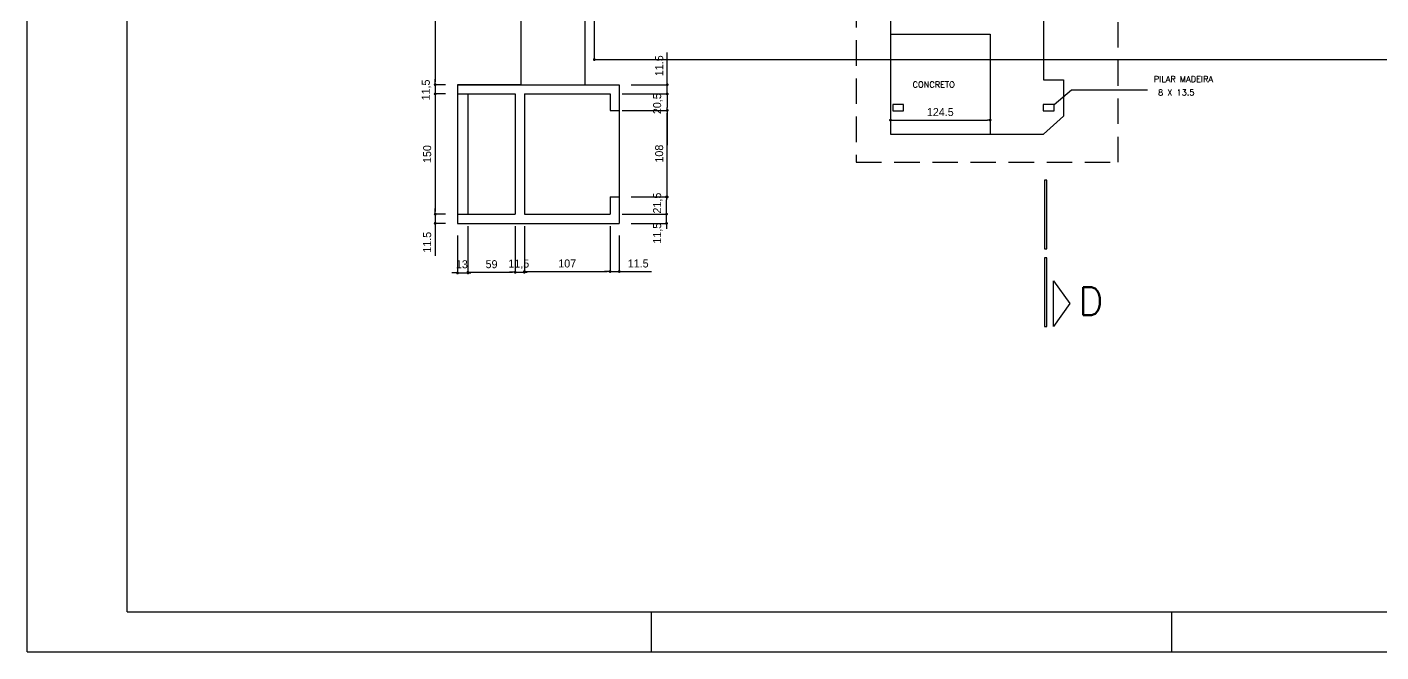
# Model space of a CAD drawing. Extents: x -1098 to 3016, y -832 to 644.
# Drawn here: x 2141 to 2479.3, y -47 to 108.9 of the extents above; entities that cross this region are included whole.
import ezdxf

# ---------------------------------------------------------------- set-up
doc = ezdxf.new("R2010")
doc.units = 0
doc.header["$MEASUREMENT"] = 0
doc.linetypes.add('DASHED', pattern=[19.05, 12.7, -6.35])
doc.layers.get('0').update_dxf_attribs({"linetype": 'CONTINUOUS'})
doc.layers.get('DEFPOINTS').update_dxf_attribs({"linetype": 'CONTINUOUS'})
for name, color, linetype in [('COTAS', 1, 'CONTINUOUS'), ('MARGEXT', 2, 'CONTINUOUS'), ('MARGINT', 6, 'CONTINUOUS'), ('PAREDES', 7, 'CONTINUOUS'), ('PROJEÇÃO', 2, 'CONTINUOUS'), ('TEXTO', 3, 'CONTINUOUS'), ('VARANDA', 1, 'CONTINUOUS')]:
    doc.layers.add(name, color=color, linetype=linetype)
doc.styles.add('ROMANS', font='romans')
doc.dimstyles.new('ISO-25', dxfattribs={"dimtxt": 10, "dimasz": 3.5, "dimexe": 1.25, "dimexo": 15, "dimgap": 5, "dimtad": 1, "dimdec": 1, "dimtxsty": 'STANDARD', "dimblk": 'DOT', "dimcen": 2.5, "dimclrd": 1, "dimclre": 1, "dimclrt": 2, "dimazin": 3, "dimtfac": 1, "dimtdec": 1, "dimtmove": 0, "dimatfit": 3})

# ---------------------------------------------------------------- blocks, each defined once
blk = doc.blocks.new('_DOT')
at = {"color": 0, "linetype": 'BYBLOCK'}
blk.add_line((-0.5, 0), (-1, 0), dxfattribs=at)
at = {"color": 0, "linetype": 'BYBLOCK', "const_width": 0.5}
blk.add_lwpolyline([(-0.25, 0, 1), (0.25, 0, 1)], format="xyb", close=True, dxfattribs=at)
blk = doc.blocks.new('*D82')
at = {"color": 1, "linetype": 'BYBLOCK'}
for p, q in [((2279.72, 143.74), (2242.71, 143.74)), ((2242.96, 143.04), (2242.96, 95.24)), ((2245.55, 94.54), (2242.71, 94.54))]:
    blk.add_line(p, q, dxfattribs=at)
at = {"layer": 'DEFPOINTS', "color": 0, "linetype": 'BYBLOCK'}
for p in [(2282.72, 143.74), (2242.96, 94.54), (2248.55, 94.54)]:
    blk.add_point(p, dxfattribs=at)
at = {"color": 1, "linetype": 'BYBLOCK', "xscale": 0.7000000000000001, "yscale": 0.7000000000000001, "zscale": 0.7000000000000001}
for p, rotation in [((2242.96, 143.74), 90), ((2242.96, 94.54), 270)]:
    blk.add_blockref('_DOT', p, dxfattribs=dict(at, rotation=rotation))
at = {"color": 2, "linetype": 'BYBLOCK', "insert": (2240.96, 119.14), "char_height": 2, "attachment_point": 5, "rotation": 90}
blk.add_mtext('246', dxfattribs=at)
blk = doc.blocks.new('*D83')
at = {"color": 1, "linetype": 'BYBLOCK'}
for p, q in [((2265.25, 59.24), (2265.25, 47.67)), ((2286.65, 59.24), (2286.65, 47.67)), ((2265.95, 47.92), (2285.95, 47.92))]:
    blk.add_line(p, q, dxfattribs=at)
at = {"layer": 'DEFPOINTS', "color": 0, "linetype": 'BYBLOCK'}
for p in [(2265.25, 62.24), (2286.65, 62.24), (2286.65, 47.92)]:
    blk.add_point(p, dxfattribs=at)
at = {"color": 1, "linetype": 'BYBLOCK', "xscale": 0.7000000000000001, "yscale": 0.7000000000000001, "zscale": 0.7000000000000001, "rotation": 180}
blk.add_blockref('_DOT', (2265.25, 47.92), dxfattribs=at)
at = {"color": 1, "linetype": 'BYBLOCK', "xscale": 0.7000000000000001, "yscale": 0.7000000000000001, "zscale": 0.7000000000000001}
blk.add_blockref('_DOT', (2286.65, 47.92), dxfattribs=at)
at = {"color": 2, "linetype": 'BYBLOCK', "insert": (2275.95, 49.92), "char_height": 2, "attachment_point": 5}
blk.add_mtext('107', dxfattribs=at)
blk = doc.blocks.new('*D84')
at = {"color": 1, "linetype": 'BYBLOCK'}
for p, q in [((2245.55, 62.24), (2242.72, 62.24)), ((2242.97, 62.94), (2242.97, 63.64)), ((2242.97, 62.24), (2242.97, 59.94)), ((2245.55, 59.94), (2242.72, 59.94)), ((2242.97, 59.24), (2242.97, 51.87))]:
    blk.add_line(p, q, dxfattribs=at)
at = {"layer": 'DEFPOINTS', "color": 0, "linetype": 'BYBLOCK'}
for p in [(2248.55, 62.24), (2242.97, 59.94), (2248.55, 59.94)]:
    blk.add_point(p, dxfattribs=at)
at = {"color": 1, "linetype": 'BYBLOCK', "xscale": 0.7000000000000001, "yscale": 0.7000000000000001, "zscale": 0.7000000000000001}
for p, rotation in [((2242.97, 62.24), 270), ((2242.97, 59.94), 90)]:
    blk.add_blockref('_DOT', p, dxfattribs=dict(at, rotation=rotation))
at = {"color": 2, "linetype": 'BYBLOCK', "insert": (2240.97, 55.21), "char_height": 2, "attachment_point": 5, "rotation": 90}
blk.add_mtext('11.5', dxfattribs=at)
blk = doc.blocks.new('*D85')
at = {"color": 1, "linetype": 'BYBLOCK'}
for p, q in [((2251.15, 59.24), (2251.15, 47.49)), ((2262.95, 59.24), (2262.95, 47.49)), ((2251.85, 47.74), (2262.25, 47.74))]:
    blk.add_line(p, q, dxfattribs=at)
at = {"layer": 'DEFPOINTS', "color": 0, "linetype": 'BYBLOCK'}
for p in [(2251.15, 62.24), (2262.95, 62.24), (2262.95, 47.74)]:
    blk.add_point(p, dxfattribs=at)
at = {"color": 1, "linetype": 'BYBLOCK', "xscale": 0.7000000000000001, "yscale": 0.7000000000000001, "zscale": 0.7000000000000001, "rotation": 180}
blk.add_blockref('_DOT', (2251.15, 47.74), dxfattribs=at)
at = {"color": 1, "linetype": 'BYBLOCK', "xscale": 0.7000000000000001, "yscale": 0.7000000000000001, "zscale": 0.7000000000000001}
blk.add_blockref('_DOT', (2262.95, 47.74), dxfattribs=at)
at = {"color": 2, "linetype": 'BYBLOCK', "insert": (2257.05, 49.74), "char_height": 2, "attachment_point": 5}
blk.add_mtext('59', dxfattribs=at)
blk = doc.blocks.new('*D86')
at = {"color": 1, "linetype": 'BYBLOCK'}
for p, q in [((2245.55, 92.24), (2242.72, 92.24)), ((2242.97, 91.54), (2242.97, 62.94)), ((2245.55, 62.24), (2242.72, 62.24))]:
    blk.add_line(p, q, dxfattribs=at)
at = {"layer": 'DEFPOINTS', "color": 0, "linetype": 'BYBLOCK'}
for p in [(2248.55, 92.24), (2242.97, 62.24), (2248.55, 62.24)]:
    blk.add_point(p, dxfattribs=at)
at = {"color": 1, "linetype": 'BYBLOCK', "xscale": 0.7000000000000001, "yscale": 0.7000000000000001, "zscale": 0.7000000000000001}
for p, rotation in [((2242.97, 92.24), 90), ((2242.97, 62.24), 270)]:
    blk.add_blockref('_DOT', p, dxfattribs=dict(at, rotation=rotation))
at = {"color": 2, "linetype": 'BYBLOCK', "insert": (2240.97, 77.24), "char_height": 2, "attachment_point": 5, "rotation": 90}
blk.add_mtext('150', dxfattribs=at)
blk = doc.blocks.new('*D87')
at = {"color": 1, "linetype": 'BYBLOCK'}
for p, q in [((2356.72, 104.14), (2356.72, 85.46)), ((2381.62, 104.14), (2381.62, 85.46)), ((2357.42, 85.71), (2380.92, 85.71))]:
    blk.add_line(p, q, dxfattribs=at)
at = {"layer": 'DEFPOINTS', "color": 0, "linetype": 'BYBLOCK'}
for p in [(2356.72, 107.14), (2381.62, 107.14), (2381.62, 85.71)]:
    blk.add_point(p, dxfattribs=at)
at = {"color": 1, "linetype": 'BYBLOCK', "xscale": 0.7000000000000001, "yscale": 0.7000000000000001, "zscale": 0.7000000000000001, "rotation": 180}
blk.add_blockref('_DOT', (2356.72, 85.71), dxfattribs=at)
at = {"color": 1, "linetype": 'BYBLOCK', "xscale": 0.7000000000000001, "yscale": 0.7000000000000001, "zscale": 0.7000000000000001}
blk.add_blockref('_DOT', (2381.62, 85.71), dxfattribs=at)
at = {"color": 2, "linetype": 'BYBLOCK', "insert": (2369.17, 87.71), "char_height": 2, "attachment_point": 5}
blk.add_mtext('124.5', dxfattribs=at)
blk = doc.blocks.new('*D88')
at = {"color": 1, "linetype": 'BYBLOCK'}
for p, q in [((2291.95, 88.14), (2301.19, 88.14)), ((2300.94, 67.24), (2300.94, 87.44)), ((2291.95, 66.54), (2301.19, 66.54))]:
    blk.add_line(p, q, dxfattribs=at)
at = {"layer": 'DEFPOINTS', "color": 0, "linetype": 'BYBLOCK'}
for p in [(2288.95, 88.14), (2300.94, 88.14), (2288.95, 66.54)]:
    blk.add_point(p, dxfattribs=at)
at = {"color": 1, "linetype": 'BYBLOCK', "xscale": 0.7000000000000001, "yscale": 0.7000000000000001, "zscale": 0.7000000000000001}
for p, rotation in [((2300.94, 88.14), 90), ((2300.94, 66.54), 270)]:
    blk.add_blockref('_DOT', p, dxfattribs=dict(at, rotation=rotation))
at = {"color": 2, "linetype": 'BYBLOCK', "insert": (2298.94, 77.34), "char_height": 2, "attachment_point": 5, "rotation": 90}
blk.add_mtext('108', dxfattribs=at)
blk = doc.blocks.new('*D89')
at = {"color": 1, "linetype": 'BYBLOCK'}
for p, q in [((2300.94, 95.24), (2300.94, 102.61)), ((2289.65, 92.24), (2301.19, 92.24)), ((2291.95, 94.54), (2301.19, 94.54)), ((2300.94, 92.24), (2300.94, 94.54)), ((2300.94, 91.54), (2300.94, 90.84))]:
    blk.add_line(p, q, dxfattribs=at)
at = {"layer": 'DEFPOINTS', "color": 0, "linetype": 'BYBLOCK'}
for p in [(2286.65, 92.24), (2288.95, 94.54), (2300.94, 94.54)]:
    blk.add_point(p, dxfattribs=at)
at = {"color": 1, "linetype": 'BYBLOCK', "xscale": 0.7000000000000001, "yscale": 0.7000000000000001, "zscale": 0.7000000000000001}
for p, rotation in [((2300.94, 94.54), 270), ((2300.94, 92.24), 90)]:
    blk.add_blockref('_DOT', p, dxfattribs=dict(at, rotation=rotation))
at = {"color": 2, "linetype": 'BYBLOCK', "insert": (2298.94, 99.27), "char_height": 2, "attachment_point": 5, "rotation": 90}
blk.add_mtext('11.5', dxfattribs=at)
blk = doc.blocks.new('*D90')
at = {"color": 1, "linetype": 'BYBLOCK'}
for p, q in [((2286.65, 59.24), (2286.65, 47.67)), ((2288.95, 56.94), (2288.95, 47.67)), ((2285.95, 47.92), (2285.25, 47.92)), ((2286.65, 47.92), (2288.95, 47.92)), ((2289.65, 47.92), (2297.02, 47.92))]:
    blk.add_line(p, q, dxfattribs=at)
at = {"layer": 'DEFPOINTS', "color": 0, "linetype": 'BYBLOCK'}
for p in [(2286.65, 62.24), (2288.95, 59.94), (2288.95, 47.92)]:
    blk.add_point(p, dxfattribs=at)
at = {"color": 1, "linetype": 'BYBLOCK', "xscale": 0.7000000000000001, "yscale": 0.7000000000000001, "zscale": 0.7000000000000001}
blk.add_blockref('_DOT', (2286.65, 47.92), dxfattribs=at)
at = {"color": 1, "linetype": 'BYBLOCK', "xscale": 0.7000000000000001, "yscale": 0.7000000000000001, "zscale": 0.7000000000000001, "rotation": 180}
blk.add_blockref('_DOT', (2288.95, 47.92), dxfattribs=at)
at = {"color": 2, "linetype": 'BYBLOCK', "insert": (2293.69, 49.92), "char_height": 2, "attachment_point": 5}
blk.add_mtext('11.5', dxfattribs=at)

msp = doc.modelspace()

# ---------------------------------------------------------------- linework, layer by layer
at = {"layer": 'COTAS', "color": 1}
for p, q in [((2282.723, 140.74), (2282.723, 100.56)), ((2283.423, 100.81), (2699.123, 100.81)), ((2242.971, 95.24), (2242.971, 95.94)), ((2245.553, 94.54), (2242.721, 94.54)), ((2245.553, 92.24), (2242.721, 92.24)), ((2242.971, 94.54), (2242.971, 92.24)), ((2289.653, 92.24), (2301.194, 92.24)), ((2300.944, 91.54), (2300.944, 88.84)), ((2289.653, 88.14), (2301.194, 88.14)), ((2300.944, 88.14), (2300.944, 79.44)), ((2291.953, 66.54), (2301.014, 66.54)), ((2300.764, 62.94), (2300.764, 65.84)), ((2289.653, 62.24), (2301.014, 62.24)), ((2289.653, 62.24), (2301.014, 62.24)), ((2300.764, 59.94), (2300.764, 62.24)), ((2251.153, 59.24), (2251.153, 47.309)), ((2262.953, 59.24), (2262.953, 47.489)), ((2265.253, 59.24), (2265.253, 47.489)), ((2291.953, 59.94), (2301.014, 59.94)), ((2300.764, 59.24), (2300.764, 58.54)), ((2248.553, 56.94), (2248.553, 47.309)), ((2247.853, 47.559), (2247.153, 47.559)), ((2248.553, 47.559), (2251.153, 47.559)), ((2262.253, 47.739), (2261.553, 47.739)), ((2262.953, 47.739), (2265.253, 47.739))]:
    msp.add_line(p, q, dxfattribs=at)
at = {"layer": 'MARGEXT'}
for p, q in [((2141, -47), (2141, 547)), ((2297, -47), (2297, -37)), ((2427, -47), (2427, -37)), ((2141, -47), (2982, -47))]:
    msp.add_line(p, q, dxfattribs=at)
at = {"layer": 'MARGINT'}
for q in [(2166, 537), (2972, -37)]:
    msp.add_line((2166, -37), q, dxfattribs=at)
at = {"layer": 'PAREDES'}
for points in [[(2248.553, 94.54), (2288.953, 94.54)], [(2264.553, 94.54), (2248.553, 94.54)], [(2248.553, 94.54), (2248.553, 59.94)], [(2248.553, 92.24), (2262.953, 92.24)], [(2251.153, 92.24), (2251.153, 62.24)], [(2262.953, 92.24), (2262.953, 62.24)], [(2265.253, 92.24), (2286.653, 92.24)], [(2265.253, 92.24), (2265.253, 62.24)], [(2286.653, 92.24), (2286.653, 88.14)], [(2288.953, 94.54), (2288.953, 59.94)], [(2286.653, 88.14), (2288.953, 88.14)], [(2286.653, 66.54), (2288.953, 66.54)], [(2286.653, 66.54), (2286.653, 62.24)], [(2248.553, 62.24), (2262.953, 62.24)], [(2265.253, 62.24), (2286.653, 62.24)], [(2248.553, 59.94), (2288.953, 59.94)]]:
    msp.add_lwpolyline(points, dxfattribs=at)
at = {"layer": 'PROJEÇÃO', "linetype": 'DASHED', "ltscale": 0.5}
msp.add_lwpolyline([(2348.14, 143.74), (2348.14, 75.213), (2413.591, 75.213), (2413.591, 143.74)], dxfattribs=at)
at = {"layer": 'TEXTO'}
for points in [[(2395.186, 53.623), (2395.786, 53.623), (2395.786, 70.746), (2395.186, 70.746)], [(2395.186, 34.187), (2395.786, 34.187), (2395.786, 51.311), (2395.186, 51.311)], [(2401.566, 39.908), (2397.488, 34.187), (2397.488, 45.629)]]:
    msp.add_lwpolyline(points, close=True, dxfattribs=at)
msp.add_lwpolyline([(2397.488, 34.187), (2397.488, 45.629)], dxfattribs=at)
at = {"layer": 'VARANDA', "color": 3}
for points in [[(2356.723, 141.34), (2356.723, 107.14)], [(2394.923, 115.14), (2394.923, 95.766)], [(2356.723, 107.14), (2356.723, 82.24)], [(2356.723, 107.14), (2381.623, 107.14)], [(2381.623, 107.14), (2381.623, 82.24)], [(2394.923, 95.766), (2399.923, 95.766)], [(2399.923, 95.766), (2399.923, 86.674)], [(2394.923, 82.24), (2399.923, 86.674)], [(2356.723, 82.24), (2394.923, 82.24)]]:
    msp.add_lwpolyline(points, dxfattribs=at)
at = {"layer": 'VARANDA', "color": 2}
for points in [[(2264.323, 119.14), (2264.323, 94.54)], [(2280.323, 119.14), (2280.323, 94.54)]]:
    msp.add_lwpolyline(points, dxfattribs=at)
at = {"layer": 'VARANDA', "color": 3}
for points in [[(2357.285, 88.015), (2359.985, 88.015), (2359.985, 89.615), (2357.285, 89.615)], [(2394.908, 88.015), (2397.608, 88.015), (2397.608, 89.615), (2394.908, 89.615)]]:
    msp.add_lwpolyline(points, close=True, dxfattribs=at)

# ---------------------------------------------------------------- block references
at = {"layer": 'COTAS', "color": 1, "xscale": 0.7000000000000001, "yscale": 0.7000000000000001, "zscale": 0.7000000000000001}
for p, rotation in [((2282.723, 100.81), 180), ((2242.971, 94.54), 270), ((2242.971, 92.24), 90), ((2300.944, 92.24), 90), ((2300.944, 88.14), 270), ((2300.764, 66.54), 90), ((2300.764, 62.24), 270), ((2300.764, 62.24), 270), ((2300.764, 59.94), 90), ((2251.153, 47.559), 180), ((2265.253, 47.739), 180)]:
    msp.add_blockref('_DOT', p, dxfattribs=dict(at, rotation=rotation))
for p in [(2248.553, 47.559), (2262.953, 47.739)]:
    msp.add_blockref('_DOT', p, dxfattribs=at)

# ---------------------------------------------------------------- texts
at = {"layer": 'COTAS', "color": 2, "char_height": 2, "attachment_point": 5, "rotation": 90}
for s, insert in [('11,5', (2240.811, 93.222)), ('20,5', (2298.604, 89.806)), ('21,5', (2298.597, 64.997)), ('11,5', (2298.604, 57.466))]:
    msp.add_mtext(s, dxfattribs=dict(at, insert=insert))
at = {"layer": 'COTAS', "color": 2, "char_height": 2, "attachment_point": 5}
for s, insert in [('13', (2249.633, 49.717)), ('11,5', (2263.856, 49.717))]:
    msp.add_mtext(s, dxfattribs=dict(at, insert=insert))
at = {"layer": 'TEXTO', "style": 'ROMANS'}
for s, height, p in [('CONCRETO', 1.5, (2362.245, 93.817)), ('PILAR MADEIRA', 1.5, (2422.523, 95.183)), (' 8 X 13.5', 1.5, (2422.523, 91.85)), ('D', 7, (2403.651, 37.008))]:
    msp.add_text(s, height=height, dxfattribs=at).set_placement(p)

# ---------------------------------------------------------------- dimensions: what is measured, and where the dimension line sits
at = {"layer": 'COTAS'}
for base, p1, p2, picture, middle in [((2242.959, 94.54), (2282.723, 143.74), (2248.553, 94.54), '*D82', (2240.959, 119.14)), ((2300.944, 94.54), (2286.653, 92.24), (2288.953, 94.54), '*D89', (2298.944, 99.273)), ((2242.971, 62.24), (2248.553, 92.24), (2248.553, 62.24), '*D86', (2240.971, 77.24)), ((2300.944, 88.14), (2288.953, 66.54), (2288.953, 88.14), '*D88', (2298.944, 77.34)), ((2242.971, 59.94), (2248.553, 62.24), (2248.553, 59.94), '*D84', (2240.971, 55.206))]:
    dim = msp.add_linear_dim(base=base, p1=p1, p2=p2, angle=90, dimstyle='ISO-25', override={"dimscale": 0.2, "dimlfac": 5}, dxfattribs=at)
    dim.commit()
    dim.dimension.update_dxf_attribs({"geometry": picture, "text_midpoint": middle})
for base, p1, p2, picture, middle in [((2381.623, 85.709), (2356.723, 107.14), (2381.623, 107.14), '*D87', (2369.173, 87.709)), ((2262.953, 47.739), (2251.153, 62.24), (2262.953, 62.24), '*D85', (2257.053, 49.739)), ((2286.653, 47.919), (2265.253, 62.24), (2286.653, 62.24), '*D83', (2275.953, 49.919)), ((2288.953, 47.919), (2286.653, 62.24), (2288.953, 59.94), '*D90', (2293.687, 49.919))]:
    dim = msp.add_linear_dim(base=base, p1=p1, p2=p2, dimstyle='ISO-25', override={"dimscale": 0.2, "dimlfac": 5}, dxfattribs=at)
    dim.commit()
    dim.dimension.update_dxf_attribs({"geometry": picture, "text_midpoint": middle})

# ---------------------------------------------------------------- leaders
msp.add_leader([(2397.608, 89.615), (2401.944, 93.226), (2420.906, 93.226)], dimstyle='ISO-25', override={"dimscale": 0.2, "dimlfac": 5}, dxfattribs=at)

doc.saveas('drawing.dxf')
